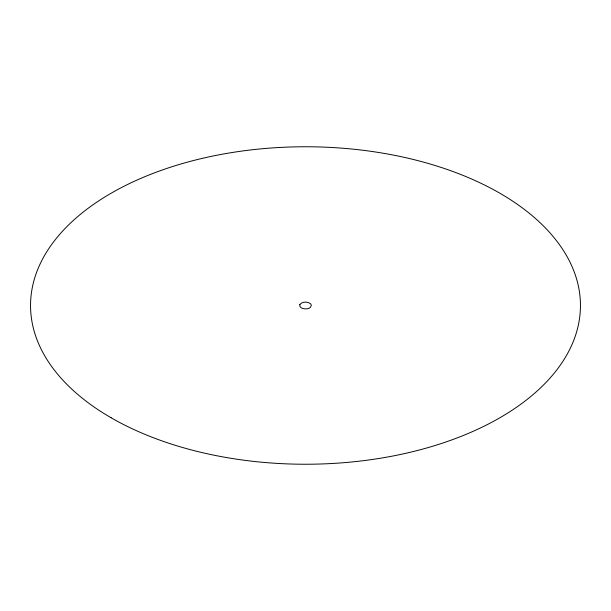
<?xml version="1.0" encoding="UTF-8"?>
<svg xmlns="http://www.w3.org/2000/svg" width="611" height="611" viewBox="0 0 611 611"><rect width="100%" height="100%" fill="white"/><g stroke="black" fill="none" stroke-linecap="round" stroke-linejoin="round"><path stroke-width="0.92" d="M299.856 304.415C298.687 308.127 304.018 309.158 306.707 308.838A5.896 3.406 0 0 0 310.434 307.356L311.327 305.294L310.732 303.904C307.738 301.406 302.453 301.399 299.856 304.415M111.08 417.748A274.95 158.738 0 0 0 571.079 346.582A274.95 158.738 0 0 0 234.341 152.17A274.95 158.738 0 0 0 111.08 417.748"/></g></svg>
